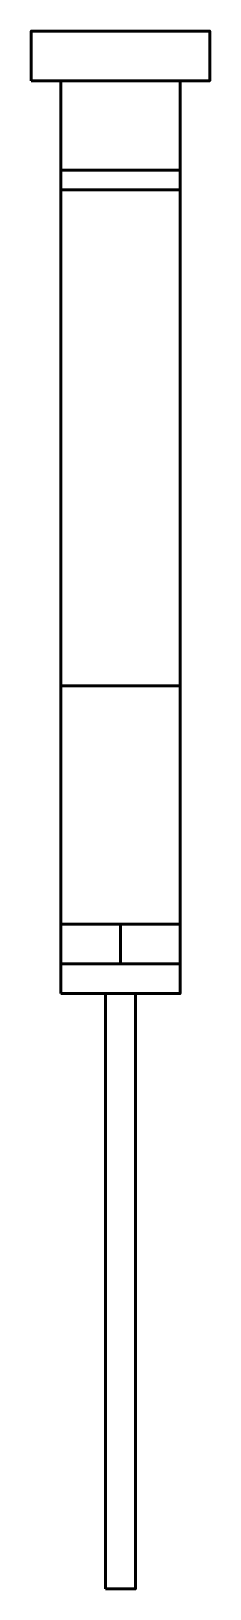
# Model space of a CAD drawing. Header units: centimetres. Extents: x -50 to 50, y -51 to 59.
# Drawn here: x 33.6 to 35.4, y 25.5 to 41.2 of the extents above; entities that cross this region are included whole.
import ezdxf

# ---------------------------------------------------------------- set-up
doc = ezdxf.new("R2010")
doc.units = ezdxf.units.CM
doc.header["$MEASUREMENT"] = 0
doc.layers.add('Layer 1', color=7, linetype='Continuous')

msp = doc.modelspace()

# ---------------------------------------------------------------- linework, layer by layer
at = {"layer": 'Layer 1', "lineweight": 53}
for points in [[(33.59999, 40.69998), (35.39999, 40.69998), (35.39999, 41.19998), (33.59999, 41.19998), (33.59999, 40.69998)], [(33.89999, 39.79998), (35.09999, 39.79998), (35.09999, 40.69998), (33.89999, 40.69998), (33.89999, 39.79998)], [(33.89999, 39.59998), (35.09999, 39.59998), (35.09999, 39.79998), (33.89999, 39.79998), (33.89999, 39.59998)], [(33.89999, 34.59998), (35.09999, 34.59998), (35.09999, 39.59998), (33.89999, 39.59998), (33.89999, 34.59998)], [(33.89999, 32.19998), (35.09999, 32.19998), (35.09999, 34.59998), (33.89999, 34.59998), (33.89999, 32.19998)], [(33.89999, 31.79998), (35.09999, 31.79998), (35.09999, 32.19998), (33.89999, 32.19998), (33.89999, 31.79998)], [(33.89999, 31.49998), (35.09999, 31.49998), (35.09999, 31.79998), (33.89999, 31.79998), (33.89999, 31.49998)], [(34.35, 25.49998), (34.65, 25.49998), (34.65, 31.49998), (34.35, 31.49998), (34.35, 25.49998)]]:
    msp.add_lwpolyline(points, close=True, dxfattribs=at)
msp.add_open_spline([(34.5, 31.79998), (34.5, 31.79998), (34.5, 32.19998), (34.5, 32.19998)], degree=3, dxfattribs=at)

doc.saveas('drawing.dxf')
